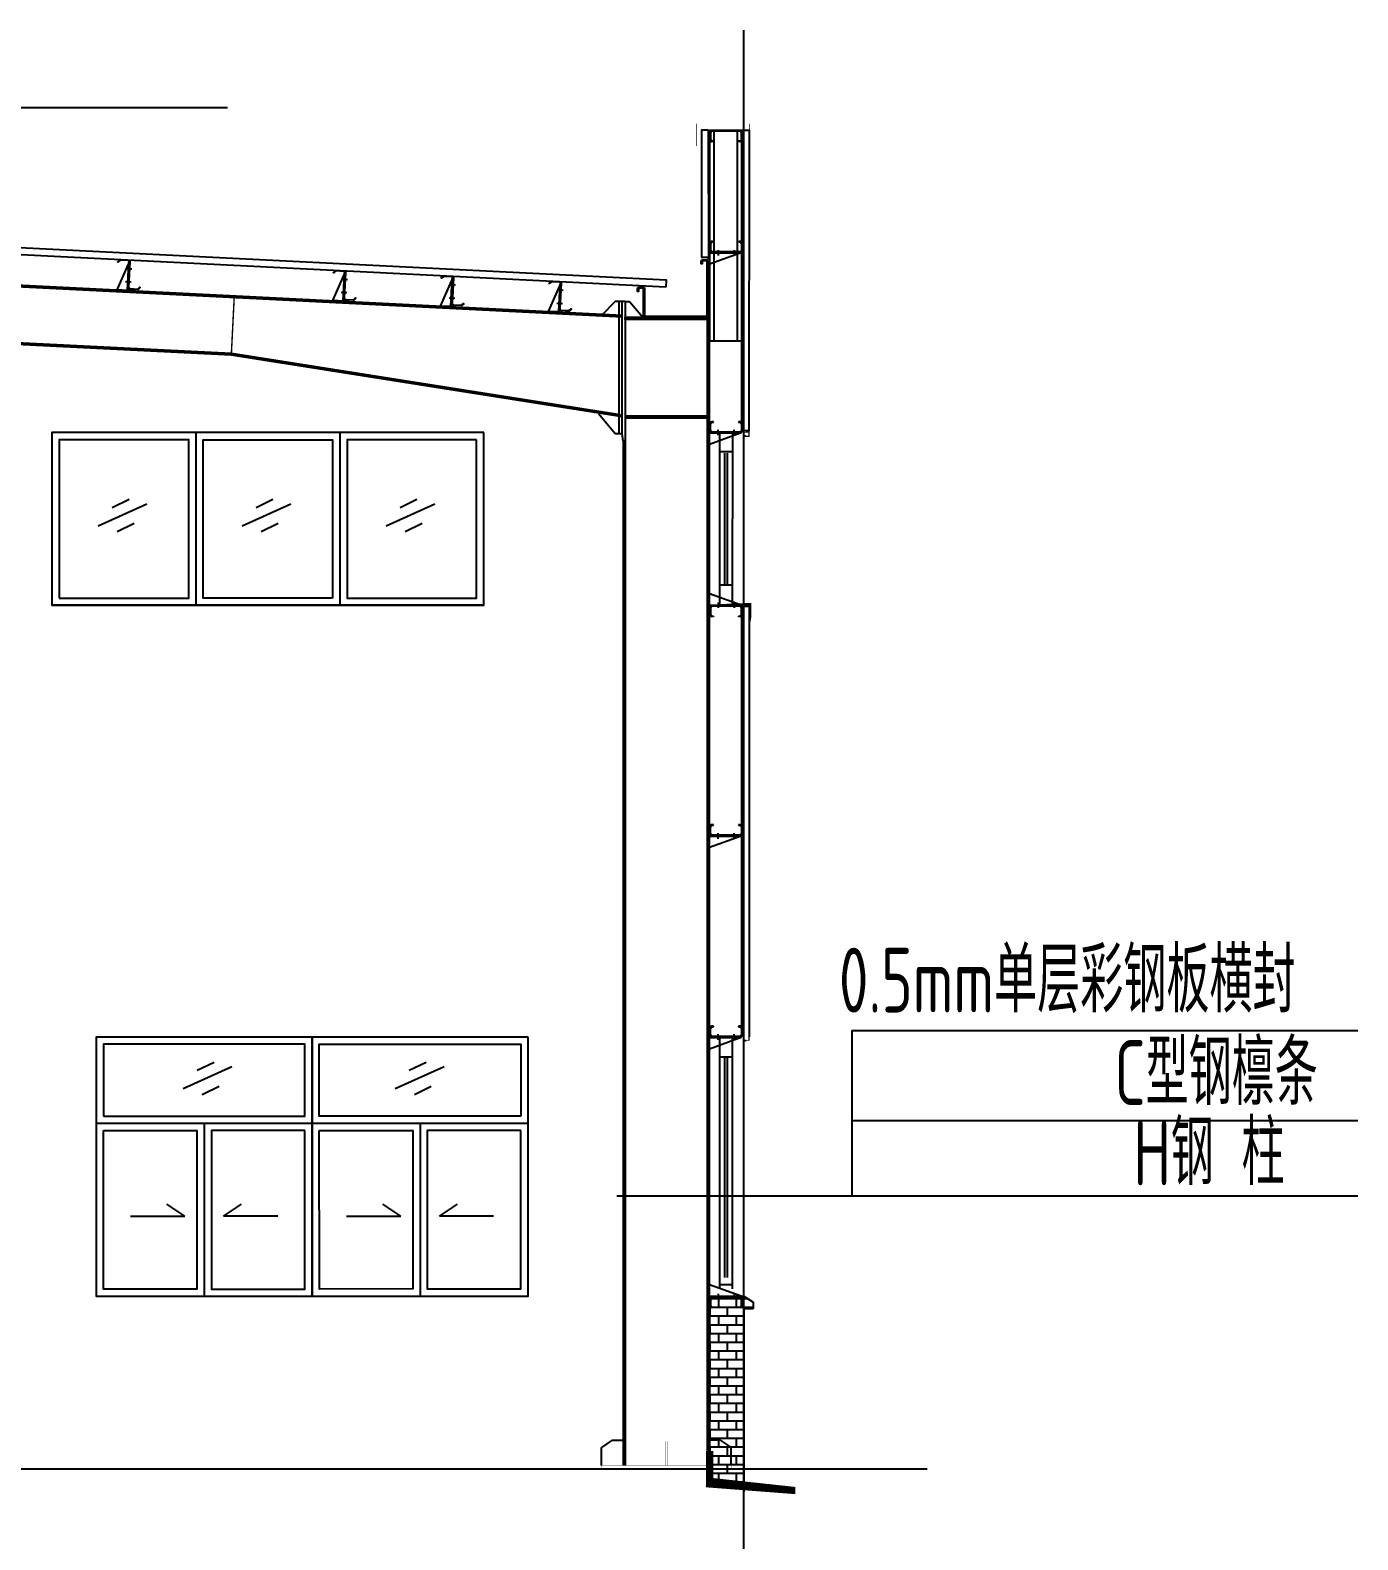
# Model space of a CAD drawing. Extents: x 180850 to 1399066, y 113487 to 334416.
# Drawn here: x 849474 to 858697, y 296851 to 307338 of the extents above; entities that cross this region are included whole.
import ezdxf

# ---------------------------------------------------------------- set-up
doc = ezdxf.new("R2010")
doc.units = 0
doc.header["$LTSCALE"] = 1000
for name, color, linetype in [('AXIS', 3, 'Continuous'), ('DOTE', 1, 'Continuous'), ('GL', 150, 'Continuous'), ('GZ', 50, 'Continuous'), ('LT', 27, 'Continuous'), ('PZ', 202, 'Continuous'), ('TEXT', 7, 'Continuous'), ('WINDOW', 4, 'Continuous'), ('天沟', 2, 'Continuous')]:
    doc.layers.add(name, color=color, linetype=linetype)
doc.styles.add('C', font='tssdeng.shx', dxfattribs={"height": 3, "bigfont": 'tssdchn.shx'})

# ---------------------------------------------------------------- blocks, each defined once
blk = doc.blocks.new('A$C50290E37')
at = {"color": 8}
for p, q in [((31000.05927054561, 6000.077888597953), (31000.0592705477, 4800.077888597938)), ((32000.04427054594, 6000.07788859967), (32000.0592705477, 4800.077888599655)), ((30660.34353239322, 5502.484345965946), (30322.03168092633, 5349.875002353467)), ((30535.71646576119, 5534.532226848227), (30418.05338545924, 5477.469643570395)), ((31660.39247588487, 5502.484345967663), (31322.08062441787, 5349.875002355184)), ((31535.76540925272, 5534.532226849959), (31418.10232895077, 5477.469643572113)), ((32660.72373298532, 5502.500624547873), (32322.41188151843, 5349.891280935393)), ((32536.09666635329, 5534.548505430168), (32418.43358605134, 5477.485922152322)), ((30571.91542254202, 5366.632163463277), (30454.25234224019, 5309.569580185431)), ((31571.96436603367, 5366.632163464994), (31454.30128573161, 5309.569580187148)), ((32572.29562313412, 5366.648442045203), (32454.63254283229, 5309.585858767372)), ((33000.0592705477, 4800.077888601387), (29999.99927054811, 4800.077888596221)), ((31807.6729871186, 1799.999542402657), (31807.67298711662, -0.0004575973434839398)), ((31807.70298711641, -0.0004575973434839398), (31807.70298711839, 1799.999542402657)), ((31250.86631459557, 1592.272462833556), (30912.55446312833, 1439.663119221979)), ((31126.23924796353, 1624.320343716186), (31008.57616766146, 1567.257760438661)), ((32723.81896303548, 1592.288741410594), (32385.50711156824, 1439.679397799031)), ((32599.19189640344, 1624.336622293224), (32481.52881610137, 1567.274039015698)), ((31162.43820474413, 1456.42028033112), (31044.77512444195, 1399.35769705358)), ((32635.39085318404, 1456.436558908172), (32517.72777288186, 1399.373975630631)), ((33307.71798711759, 1199.999542401187), (30307.62798711867, 1199.999542404141)), ((31057.66548711807, 1199.999542403399), (31057.66548711655, -0.0004575966013362631)), ((32557.6167135071, 1200.185129902384), (32557.91366315738, 0.1851666436996311)), ((30923.65843802108, 555.2932872171659), (30798.82270445186, 639.7383669794363)), ((31191.73253621184, 555.293287216904), (31316.56826978107, 639.7383669789124)), ((32423.70920626447, 555.4457184860075), (32298.85257990344, 639.859904056415)), ((32691.78329624748, 555.5120555774774), (32816.59812938038, 639.9880243603402)), ((30546.9674052631, 555.2932872175297), (30923.65843802108, 555.2932872171659)), ((31568.42356896983, 555.2932872165402), (31191.73253621184, 555.293287216904)), ((32047.01818503998, 555.3525032605394), (32423.70920626447, 555.4457184860075)), ((33068.47431747196, 555.6052708029456), (32691.78329624748, 555.5120555774774))]:
    blk.add_line(p, q, dxfattribs=at)
for points in [[(33000.05927054561, 6000.077888601387), (30000.05927054561, 6000.077888596235), (30000.0592705477, 4800.077888596221), (33000.0592705477, 4800.077888601387)], [(30049.999270548, 4850.077888596308), (30950.05927054759, 4850.077888597851), (30950.05731928081, 5950.068276496793), (30049.99731928122, 5950.068276495251)], [(31950.06064249878, 4850.077888599582), (31050.05927054759, 4850.077888598025), (31050.05731928081, 5950.068276496968), (31950.058691232, 5950.06827649851)], [(32950.41574088275, 5950.103283981865), (32050.36278383119, 5950.065826174032), (32050.36992669001, 4850.065826225124), (32950.42288374156, 4850.103284033088)], [(33307.71798711806, 1799.999542401187), (30307.68798711873, 1799.999542404141), (30307.68798711675, -0.0004575958591885865), (33307.71798711608, -0.0004575988132273778)], [(30357.62798711867, 1249.999542404083), (31757.70298711746, 1249.999542402715), (31757.70103585301, 1749.989930301643), (30357.62603585422, 1749.989930303011)], [(33257.77798711718, 1249.99954240123), (31857.70298711839, 1249.999542402613), (31857.70493838377, 1749.989930301541), (33257.77993838256, 1749.989930300158)], [(30357.62798711855, 1149.999542404083), (31007.69548711728, 1149.999542403442), (31007.69548711588, 49.99954240344232), (30357.62798711716, 49.9995424040826)], [(31757.70298711734, 1149.999542402715), (31107.63548711862, 1149.999542403355), (31107.63548711722, 49.99954240335501), (31757.70298711595, 49.99954240271472)], [(31857.59160784341, 1150.011901524107), (32507.65908793849, 1150.172765954921), (32507.93129178451, 50.17279963444162), (31857.86381168943, 50.01193520362722)], [(33257.66656497505, 1150.358361342456), (32607.59908487985, 1150.197496911642), (32607.87128872587, 50.19753059116192), (33257.93876882107, 50.35839502197632)]]:
    blk.add_lwpolyline(points, close=True, dxfattribs=at)

msp = doc.modelspace()

# ---------------------------------------------------------------- hatches: boundary and pattern name
at = {"true_color": 0x939598}
h = msp.add_hatch(dxfattribs=at)
h.set_pattern_fill('AR-B816', color=252, scale=50)
h.set_pattern_definition([(0, (101405.7976684693, -171368.4981325213), (0, 60.65520000000001), []), (90, (101405.7976684693, -171368.4981325213), (-60.65520000000001, 60.65520000000001), [60.65520000000001, -60.65520000000001])])
edge = h.paths.add_edge_path()
edge.add_line((854197.5940581217, 298530.3540838071), (854200.9690581234, 298481.2291724533))
edge.add_arc((854212.2190581238, 298481.2291724537), 11.25000000034925, -179.9999999980742, -89.99999999807426)
edge.add_line((854212.2190581241, 298469.9791724535), (854220.094058126, 298469.9791724535))
edge.add_line((854220.094058126, 298469.9791724535), (854220.0940581262, 298466.6041724535))
edge.add_line((854220.0940581262, 298466.6041724535), (854208.8440581241, 298466.6041724533))
edge.add_arc((854208.8440581238, 298477.8541724534), 11.25000000011642, -179.99973934631612, -89.99999999807432, ccw=False)
edge.add_line((854197.5940581237, 298477.8541212741), (854197.5940581217, 298530.3540838071))
edge.add_arc((854208.8440581214, 298530.3541724532), 11.25000000023283, -269.99999999807426, -179.99954852968494, ccw=False)
edge.add_line((854208.8440581212, 298541.6041724534), (854192.5940581214, 298544.9791724682))
edge.add_line((854192.5940581214, 298544.9791724681), (854193.0465041563, 297214.7417568708))
edge.add_line((854193.0465041563, 297214.7417568708), (854433.0465041565, 297214.7417568715))
edge.add_line((854433.0465041565, 297214.7417568715), (854432.5940581219, 298456.7591421042))
edge.add_line((854432.5940581219, 298456.7591421042), (854495.1733834116, 298456.7591421043))
edge.add_line((854495.1733834116, 298456.7591421043), (854495.1733834115, 298503.4692856276))
edge.add_line((854495.1733834114, 298503.4692856276), (854432.5940581213, 298544.9791724687))
edge.add_line((854432.5940581214, 298544.9791724688), (854208.8440581217, 298541.6041724534))
edge.add_arc((854208.8440581217, 298530.3541724532), 11.25000000023283, 90.00000000014707, 180.0004514703151)

# ---------------------------------------------------------------- linework, layer by layer
at = {"color": 0}
for p, q in [((854192.5940581214, 298543.2916724608, -0.8588636219624313), (854432.5940581214, 298543.2916724614, -0.8588636219624313)), ((854192.5940581214, 298543.2916724608, -0.8588636219624313), (854193.5759317388, 297343.3228449443, -0.8365224534673841)), ((854432.5939849495, 298455.0716420969, -0.8588636219624313), (854432.5939849527, 297186.6978885458, -0.885182594667187)), ((854432.5940581214, 298543.2916724614, -0.8588636219624313), (854495.1733834114, 298501.7817856203, -0.8588636219624313)), ((854495.1733834116, 298455.071642097, -0.8588636219624313), (854432.5940581217, 298455.0716420969, -0.8588636219624313)), ((854495.1733834114, 298501.7817856203, -0.8588636219624313), (854495.1733834116, 298455.071642097, -0.8588636219624313))]:
    msp.add_line(p, q, dxfattribs=at)
at = {"color": 6, "const_width": 5, "elevation": -0.8588636219624313}
for points in [[(854471.7412880618, 306531.8794492128), (854471.7412880616, 306661.3929594432), (854104.6703259273, 306661.849428595), (854104.6703259276, 306533.3357325842)], [(854190.4960422881, 305793.906714439), (854190.4960422829, 305752.9149009837), (854131.2265672198, 305752.9574287017), (854131.22656722, 305715.0792823178)]]:
    msp.add_lwpolyline(points, dxfattribs=at)
at = {"color": 6, "linetype": 'ByBlock', "const_width": 9.999999999999996, "elevation": -0.8588636219624313}
for points in [[(854417.5941252137, 304608.0740475213), (854417.5941252139, 304546.8296305918), (854467.7268092617, 304546.8296305921), (854467.7268092617, 304515.9906455763), (854440.8311769728, 304515.990645576), (854440.8311769728, 304526.3997010029)], [(854192.5940581103, 303343.2916724618), (854479.1342403368, 303343.2916724626), (854479.1342403371, 303279.8896864953), (854467.5940581117, 303249.0393710001), (854467.5940581118, 303216.13220352)], [(854417.5941250672, 300408.0740472352), (854417.5941250673, 300346.8296303056), (854467.7268091151, 300346.829630306), (854467.7268091153, 300315.9906452901), (854440.8311768264, 300315.9906452898), (854440.8311768264, 300326.3997007168)]]:
    msp.add_lwpolyline(points, dxfattribs=at)
at = {"color": 0, "const_width": 50, "elevation": -0.8325446492576738}
msp.add_lwpolyline([(854193.5759317385, 297467.8788711682), (854193.5759317392, 297191.2226217836), (854789.1559302883, 297193.2916724154)], dxfattribs=at)
at = {"layer": 'AXIS', "linetype": 'ByBlock'}
msp.add_line((850844.8508615849, 306797.4688112609, -0.8588636219624313), (844758.4585625409, 306797.4688112607, -0.8588636219624313), dxfattribs=at)
at = {"layer": 'AXIS'}
for p, q in [((855181.2578224622, 300389.283873589, -0.8588636219624313), (858696.5452295549, 300389.2838735951, -0.8588636219624313)), ((855181.2578224622, 300389.283873589, -0.8588636219624313), (858696.5452295549, 300389.2838735951, -0.8588636219624313)), ((855181.2578224622, 300389.283873589, -0.8588636219624313), (855181.2578224642, 299240.6565547594, -0.8588636219624313)), ((855181.2578224633, 299763.6124774846, -0.8588636219624313), (858696.5452295559, 299763.6124774907, -0.8588636219624313)), ((855181.2578224633, 299763.6124774846, -0.8588636219624313), (858696.5452295559, 299763.6124774907, -0.8588636219624313)), ((853548.8328574561, 299240.6565547563, -0.8588636219624313), (858696.5452295569, 299240.6565547654, -0.8588636219624313)), ((855181.2578224642, 299240.6565547594, -0.8588636219624313), (858696.5452295569, 299240.6565547654, -0.8588636219624313))]:
    msp.add_line(p, q, dxfattribs=at)
at = {"layer": 'AXIS', "linetype": 'ByBlock', "elevation": -0.8588636219624313}
for points in [[(854186.3863178331, 306643.2917491386), (854136.3863178331, 306643.2917491385), (854137.8113592063, 305761.2711400621), (854187.8113592063, 305761.2711400623)], [(854418.1357010592, 306643.2917491392), (854468.1357010592, 306643.2917491393), (854466.7106596931, 304555.5930234437), (854416.7106596931, 304555.5930234436)], [(853889.4513108918, 305553.7755746648), (836432.5939849401, 306427.5151487888), (836432.59398494, 306477.7791461481), (853891.948191739, 305603.7131916087)]]:
    msp.add_lwpolyline(points, close=True, dxfattribs=at)
at = {"layer": 'AXIS', "linetype": 'ByBlock', "elevation": 3.15953438248112}
msp.add_lwpolyline([(854417.5940936868, 300346.0152254304), (854417.5940579738, 303339.9166724592), (854467.5940579738, 303339.9166724594), (854467.5940936868, 300346.0152254305)], dxfattribs=at)
at = {"layer": 'DOTE'}
for p, q in [((854432.5939849535, 296103.2916724469, -0.8588636219624313), (854432.593984939, 307337.9542158092, -0.8588636219624313)), ((816572.0446890197, 297343.2916724154, -0.8588636219624313), (855704.2466994249, 297343.2916724154, -0.8588636219624313))]:
    msp.add_line(p, q, dxfattribs=at)
at = {"layer": 'GL'}
for p, q in [((836414.5079417169, 306217.1946734115, -0.8588636219624313), (853589.0292066332, 305358.4686102108, -0.8588636219624313)), ((836414.5079417169, 306205.1796827748, -0.8588636219624313), (853589.2689071945, 305346.441634546, -0.8588636219624313)), ((840898.6942320744, 305592.4856710145, -0.8588496992449324), (850871.831276151, 305093.8288188378, -0.8588636219624313)), ((840898.0949806712, 305580.500642948, -0.8588496992449324), (850871.2320247478, 305081.8437907712, -0.8588636219624313)), ((850871.2320247478, 305081.8437907712, -0.8588636219624313), (853586.5940581057, 304654.3071495937, -0.8588636219806143)), ((850871.2320247478, 305081.8437907712, -0.8588636219624313), (853586.5940581057, 304654.3071495937, -0.8588636219806143)), ((850872.7081990958, 305093.7526492091, -0.8588636219624313), (853586.5940581057, 304666.3903843796, -0.8588636219806092)), ((850872.7081990958, 305093.7526492091, -0.8588636219624313), (853586.5940581057, 304666.3903843796, -0.8588636219806092))]:
    msp.add_line(p, q, dxfattribs=at)
at = {"layer": 'GL', "color": 6, "const_width": 10, "elevation": -0.8588636219624313}
msp.add_lwpolyline([(850891.8063229279, 305493.3297543889), (850871.2320247478, 305081.8437907712)], dxfattribs=at)
msp.add_lwpolyline([(850891.8063229279, 305493.3297543889), (850871.2320247478, 305081.8437907712)], dxfattribs=at)
at = {"layer": 'GZ'}
for p, q in [((854178.5940581245, 297368.291672467, 3.15953438246293), (854178.5940581037, 305329.2917535693, -1.015043543550725)), ((854192.5940581245, 297368.2916724671, 3.15953438246293), (854192.5940581037, 305329.2917535694, -1.015043543550725)), ((853606.5940394689, 304658.5902874531, -8.776530198641119), (854178.594039458, 304658.5909161497, -4.793930242442109)), ((853606.5940394689, 304658.5902874531, -8.776530198641119), (854178.594039458, 304658.5909161497, -4.793930242442109)), ((853606.5940581167, 304644.5902874531, -8.776530198641119), (854178.594058106, 304644.5909161497, -4.793930242442109)), ((853606.5940581167, 304644.5902874531, -8.776530198641119), (854178.594058106, 304644.5909161497, -4.793930242442109)), ((853592.5940581064, 304484.5902861776, -4.888646337713419), (853592.5940581249, 297368.2916724655, -0.8569133021296054)), ((853606.5940581063, 304484.5908903972, -4.888646627217092), (853606.5940581249, 297368.2916724656, -0.8569133021296054))]:
    msp.add_line(p, q, dxfattribs=at)
at = {"layer": 'GZ', "elevation": -2.888646627184364}
msp.add_lwpolyline([(854192.5940581051, 305329.2908903987), (853606.5940581042, 305329.2908903972), (853606.5940581041, 305343.2908903972), (854192.594058105, 305343.2908903987)], close=True, dxfattribs=at)
at = {"layer": 'LT'}
for p, q in [((854192.5941569998, 306643.2917535603, -0.8588636219624313), (854412.5941569998, 306643.2916151169, -0.8588636219624313)), ((854192.5941548758, 306639.9167535603, -0.8588636219624313), (854192.5941569998, 306643.2917535603, -0.8588636219624313)), ((854412.5941548758, 306639.9166151169, -0.8588636219624313), (854192.5941548758, 306639.9167535603, -0.8588636219624313)), ((854208.8441548761, 306639.9167433188, -0.8588636219624313), (854406.3441548758, 306639.9166190345, -0.8588636219624313)), ((854402.9691527516, 306636.5416211582, -0.8588636219624313), (854212.2191527523, 306636.541741195, -0.8588636219624313)), ((854412.5941569998, 306643.2916151169, -0.8588636219624313), (854412.5941548758, 306639.9166151169, -0.8588636219624313)), ((854197.5941147589, 306576.1667503987, -0.8588636219624313), (854197.5941477965, 306628.6667503982, -0.8588636219624313)), ((854200.9691456727, 306625.291748274, -0.8588636219624313), (854200.9691168828, 306579.5417482747, -0.8588636219624313)), ((854220.0941076815, 306564.9167362393, -0.8588636219624313), (854208.8441076794, 306564.9167433188, -0.8588636219624313)), ((854212.2191098033, 306568.291741195, -0.8588636219624313), (854220.0941098052, 306568.2917362393, -0.8588636219624313)), ((854220.0941098052, 306568.2917362393, -0.8588636219624313), (854220.0941076815, 306564.9167362393, -0.8588636219624313)), ((854395.0941076773, 306564.9166261142, -0.8588636219624313), (854395.094109801, 306568.2916261144, -0.8588636219624313)), ((854395.094109801, 306568.2916261144, -0.8588636219624313), (854402.9691098029, 306568.2916211585, -0.8588636219624313)), ((854406.3441076792, 306564.9166190343, -0.8588636219624313), (854395.0941076773, 306564.9166261142, -0.8588636219624313)), ((854414.2191168825, 306579.5416140791, -0.8588636219624313), (854414.2191456725, 306625.2916140785, -0.8588636219624313)), ((854417.594147796, 306628.6666119545, -0.8588636219624313), (854417.5941147589, 306576.1666119549, -0.8588636219624313)), ((854198.8173623951, 305858.7605940343, -0.8588636219624313), (854198.8173623936, 305806.2605940348, -0.8588636219624313)), ((854202.1923623937, 305809.635594035, -0.8588636219624313), (854202.1923623951, 305855.3855940343, -0.8588636219624313)), ((854221.3173623977, 305870.010594034, -0.8588636219624313), (854210.0673623956, 305870.0105940342, -0.8588636219624313)), ((854213.4423623956, 305866.6355940342, -0.8588636219624313), (854221.3173623974, 305866.635594034, -0.8588636219624313)), ((854404.1923623927, 305798.3855940284, -0.8588636219624313), (854213.4423623934, 305798.3855940342, -0.8588636219624313)), ((854221.3173623974, 305866.635594034, -0.8588636219624313), (854221.3173623977, 305870.010594034, -0.8588636219624313)), ((854255.2344509774, 305772.464852404, -0.8588636219624313), (854255.23445098, 305810.8063356343, -0.8588636219624313)), ((854365.6688328452, 305772.4648523967, -0.8588636219624313), (854365.6688328477, 305810.806335627, -0.8588636219624313)), ((854396.3173623935, 305870.0105940284, -0.8588636219624313), (854396.3173623933, 305866.6355940282, -0.8588636219624313)), ((854407.5673623953, 305870.0105940284, -0.8588636219624313), (854396.3173623935, 305870.0105940284, -0.8588636219624313)), ((854396.3173623933, 305866.6355940282, -0.8588636219624313), (854404.1923623951, 305866.6355940282, -0.8588636219624313)), ((854415.4423623949, 305855.3855940275, -0.8588636219624313), (854415.4423623935, 305809.6355940282, -0.8588636219624313)), ((854418.8173623931, 305806.2605940282, -0.8588636219624313), (854418.8173623951, 305858.7605940277, -0.8588636219624313)), ((854413.8173623931, 305795.0105940126, -0.8588636219624313), (854193.8173623931, 305795.0105940192, -0.8588636219624313)), ((854193.8173623931, 305795.0105940192, -0.8588636219624313), (854193.8173623931, 305791.6355940192, -0.8588636219624313)), ((854193.8173623931, 305791.6355940192, -0.8588636219624313), (854413.8173623931, 305791.6355940126, -0.8588636219624313)), ((854413.8173624576, 305791.6355940126, -0.8588636219283678), (854193.817362452, 305712.0105940195, -0.858863621962545)), ((854210.0673623934, 305795.0105940342, -0.8588636219624313), (854407.5673623931, 305795.0105940282, -0.8588636219624313)), ((854413.8173623931, 305791.6355940126, -0.8588636219624313), (854413.8173623931, 305795.0105940126, -0.8588636219624313)), ((854412.5940580916, 304543.2916727747, -0.8588636219624313), (854192.5940580916, 304543.2916718775, -0.8588636219624313)), ((854192.5940580916, 304543.2916718775, -0.8588636219624313), (854192.5940581054, 304539.9166718775, -0.8588636219624313)), ((854192.5940581054, 304539.9166718775, -0.8588636219624313), (854412.5940581054, 304539.9166727747, -0.8588636219624313)), ((854412.5940581699, 304539.9166727748, -0.8588636219283678), (854192.5940584916, 304460.2916718777, -0.858863621962545)), ((854197.5940578317, 304607.0416719131, -0.8588636219624313), (854197.5940580458, 304554.5416719136, -0.8588636219624313)), ((854200.9690580323, 304557.9166719277, -0.8588636219624313), (854200.9690578457, 304603.666671927, -0.8588636219624313)), ((854220.0940577881, 304618.2916720051, -0.8588636219624313), (854208.844057786, 304618.2916719593, -0.8588636219624313)), ((854208.8440580919, 304543.2916719593, -0.8588636219624313), (854406.3440580916, 304543.2916727646, -0.8588636219624313)), ((854212.2190577999, 304614.9166719731, -0.8588636219624313), (854220.0940578018, 304614.9166720051, -0.8588636219624313)), ((854402.9690580774, 304546.666672751, -0.8588636219624313), (854212.2190580781, 304546.6666719731, -0.8588636219624313)), ((854220.0940578018, 304614.9166720051, -0.8588636219624313), (854220.0940577881, 304618.2916720051, -0.8588636219624313)), ((854254.0111468121, 304524.1209305283, -0.8588636219624313), (854254.0111466569, 304562.4624137586, -0.8588636219624313)), ((854364.4455286214, 304524.4639222705, -0.8588636219624313), (854364.4455284663, 304562.8054055007, -0.8588636219624313)), ((854395.094057784, 304618.2916727187, -0.8588636219624313), (854395.0940577976, 304614.9166727184, -0.8588636219624313)), ((854406.3440577858, 304618.2916727648, -0.8588636219624313), (854395.094057784, 304618.2916727187, -0.8588636219624313)), ((854395.0940577976, 304614.9166727184, -0.8588636219624313), (854402.9690577994, 304614.9166727507, -0.8588636219624313)), ((854412.5940581054, 304539.9166727747, -0.8588636219624313), (854412.5940580916, 304543.2916727747, -0.8588636219624313)), ((854414.2190578454, 304603.6666727965, -0.8588636219624313), (854414.219058032, 304557.9166727972, -0.8588636219624313)), ((854417.5940580453, 304554.541672811, -0.8588636219624313), (854417.5940578317, 304607.0416728106, -0.8588636219624313)), ((854412.5940581773, 303343.2916724584, -0.8588636219283661), (854192.5940581769, 303422.9166724653, -0.858863621962545)), ((854192.5940581128, 303343.2916724658, -0.8588636219624313), (854412.5940581128, 303343.2916724586, -0.8588636219624313)), ((854192.5940581126, 303339.9166724658, -0.8588636219624313), (854192.5940581128, 303343.2916724658, -0.8588636219624313)), ((854412.5940581126, 303339.9166724586, -0.8588636219624313), (854192.5940581126, 303339.9166724658, -0.8588636219624313)), ((854197.5940581107, 303276.1666724504, -0.8588636219624313), (854197.5940581124, 303328.66667245, -0.8588636219624313)), ((854200.9690581124, 303325.2916724495, -0.8588636219624313), (854200.969058111, 303279.5416724502, -0.8588636219624313)), ((854208.8440581128, 303339.9166724498, -0.8588636219624313), (854406.3440581126, 303339.9166724435, -0.8588636219624313)), ((854402.9690581121, 303336.5416724435, -0.8588636219624313), (854212.2190581128, 303336.5416724496, -0.8588636219624313)), ((854254.0111466985, 303362.4624140771, -0.8588636219624313), (854254.0111466985, 303324.1209308469, -0.8588636219624313)), ((854364.4455285663, 303362.4624140774, -0.8588636219624313), (854364.4455285663, 303324.1209308471, -0.8588636219624313)), ((854412.5940581128, 303343.2916724586, -0.8588636219624313), (854412.5940581126, 303339.9166724586, -0.8588636219624313)), ((854414.2190581107, 303279.5416724435, -0.8588636219624313), (854414.2190581121, 303325.2916724428, -0.8588636219624313)), ((854417.5940581119, 303328.6666724426, -0.8588636219624313), (854417.5940581107, 303276.166672443, -0.8588636219624313)), ((854220.0940581126, 303264.9166724493, -0.8588636219624313), (854208.8440581105, 303264.9166724498, -0.8588636219624313)), ((854212.2190581107, 303268.2916724496, -0.8588636219624313), (854220.0940581126, 303268.2916724493, -0.8588636219624313)), ((854220.0940581126, 303268.2916724493, -0.8588636219624313), (854220.0940581126, 303264.9166724493, -0.8588636219624313)), ((854395.0940581084, 303264.916672444, -0.8588636219624313), (854395.0940581084, 303268.2916724442, -0.8588636219624313)), ((854395.0940581084, 303268.2916724442, -0.8588636219624313), (854402.9690581103, 303268.2916724437, -0.8588636219624313)), ((854406.3440581103, 303264.9166724433, -0.8588636219624313), (854395.0940581084, 303264.916672444, -0.8588636219624313)), ((854220.0940579459, 301818.2916716061, -0.8588636219624313), (854208.8440579438, 301818.2916716063, -0.8588636219624313)), ((854212.2190579439, 301814.9166716063, -0.8588636219624313), (854220.0940579458, 301814.9166716061, -0.8588636219624313)), ((854220.0940579458, 301814.9166716061, -0.8588636219624313), (854220.0940579459, 301818.2916716061, -0.8588636219624313)), ((854395.0940579417, 301818.2916716005, -0.8588636219624313), (854395.0940579416, 301814.9166716003, -0.8588636219624313)), ((854406.3440579436, 301818.2916716004, -0.8588636219624313), (854395.0940579417, 301818.2916716005, -0.8588636219624313)), ((854395.0940579416, 301814.9166716003, -0.8588636219624313), (854402.9690579434, 301814.9166716002, -0.8588636219624313)), ((854412.5940579415, 301743.2916715846, -0.8588636219624313), (854192.5940579415, 301743.2916715913, -0.8588636219624313)), ((854192.5940579415, 301743.2916715913, -0.8588636219624313), (854192.5940579415, 301739.9166715913, -0.8588636219624313)), ((854192.5940579415, 301739.9166715913, -0.8588636219624313), (854412.5940579415, 301739.9166715846, -0.8588636219624313)), ((854412.594058006, 301739.9166715847, -0.8588636219283661), (854192.5940580004, 301660.2916715916, -0.858863621962545)), ((854197.5940579434, 301807.0416716064, -0.8588636219624313), (854197.5940579419, 301754.5416716068, -0.8588636219624313)), ((854200.9690579422, 301757.9166716071, -0.8588636219624313), (854200.9690579434, 301803.6666716064, -0.8588636219624313)), ((854208.8440579417, 301743.2916716063, -0.8588636219624313), (854406.3440579415, 301743.2916716002, -0.8588636219624313)), ((854402.969057941, 301746.6666716004, -0.8588636219624313), (854212.2190579417, 301746.6666716063, -0.8588636219624313)), ((854254.0111465259, 301720.7459299761, -0.8588636219624313), (854254.0111465283, 301759.0874132063, -0.8588636219624313)), ((854364.4455283936, 301720.7459299688, -0.8588636219624313), (854364.445528396, 301759.087413199, -0.8588636219624313)), ((854412.5940579415, 301739.9166715846, -0.8588636219624313), (854412.5940579415, 301743.2916715846, -0.8588636219624313)), ((854414.2190579432, 301803.6666715996, -0.8588636219624313), (854414.2190579419, 301757.9166716003, -0.8588636219624313)), ((854417.5940579415, 301754.5416716003, -0.8588636219624313), (854417.5940579434, 301807.0416715998, -0.8588636219624313)), ((854412.5940579451, 300343.2916724886, -0.8588636219624313), (854192.5940579451, 300343.2916715913, -0.8588636219624313)), ((854192.5940579451, 300343.2916715913, -0.8588636219624313), (854192.5940579589, 300339.9166715913, -0.8588636219624313)), ((854197.5940576852, 300407.041671627, -0.8588636219624313), (854197.5940578993, 300354.5416716274, -0.8588636219624313)), ((854200.9690578858, 300357.9166716415, -0.8588636219624313), (854200.9690576992, 300403.6666716408, -0.8588636219624313)), ((854220.0940576416, 300418.291671719, -0.8588636219624313), (854208.8440576395, 300418.2916716731, -0.8588636219624313)), ((854208.8440579453, 300343.2916716731, -0.8588636219624313), (854406.3440579451, 300343.2916724784, -0.8588636219624313)), ((854212.2190576534, 300414.916671687, -0.8588636219624313), (854220.0940576553, 300414.916671719, -0.8588636219624313)), ((854402.969057931, 300346.6666724648, -0.8588636219624313), (854212.2190579317, 300346.666671687, -0.8588636219624313)), ((854220.0940576553, 300414.916671719, -0.8588636219624313), (854220.0940576416, 300418.291671719, -0.8588636219624313)), ((854254.0111466072, 300324.4639215378, -0.8588636219624313), (854254.011146452, 300362.805404768, -0.8588636219624313)), ((854364.445528475, 300324.4639219843, -0.8588636219624313), (854364.4455283198, 300362.8054052145, -0.8588636219624313)), ((854395.0940576374, 300418.2916724325, -0.8588636219624313), (854395.0940576511, 300414.9166724323, -0.8588636219624313)), ((854406.3440576392, 300418.2916724787, -0.8588636219624313), (854395.0940576374, 300418.2916724325, -0.8588636219624313)), ((854395.0940576511, 300414.9166724323, -0.8588636219624313), (854402.969057653, 300414.9166724646, -0.8588636219624313)), ((854412.5940579589, 300339.9166724886, -0.8588636219624313), (854412.5940579451, 300343.2916724886, -0.8588636219624313)), ((854414.219057699, 300403.6666725103, -0.8588636219624313), (854414.2190578856, 300357.916672511, -0.8588636219624313)), ((854417.5940578989, 300354.5416725249, -0.8588636219624313), (854417.5940576852, 300407.0416725244, -0.8588636219624313)), ((854192.5940579589, 300339.9166715913, -0.8588636219624313), (854412.5940579589, 300339.9166724886, -0.8588636219624313)), ((854412.5940580234, 300339.9166724887, -0.8588636219283661), (854192.5940583452, 300260.2916715916, -0.858863621962545)), ((854412.5940581857, 298543.2916724687, -0.8588636219283661), (854192.5940581799, 298622.9166724606, -0.858863621962545)), ((854192.5940581212, 298543.2916724608, -0.8588636219624313), (854412.5940581212, 298543.2916724688, -0.8588636219624313)), ((854192.5940581212, 298539.9166724608, -0.8588636219624313), (854192.5940581212, 298543.2916724608, -0.8588636219624313)), ((854412.5940581212, 298539.9166724688, -0.8588636219624313), (854192.5940581212, 298539.9166724608, -0.8588636219624313)), ((854197.5940581237, 298476.1666724458, -0.8588636219624313), (854197.5940581217, 298528.6666724453, -0.8588636219624313)), ((854200.9690581219, 298525.2916724451, -0.8588636219624313), (854200.9690581237, 298479.5416724458, -0.8588636219624313)), ((854208.8440581214, 298539.916672446, -0.8588636219624313), (854406.3440581212, 298539.9166724532, -0.8588636219624313)), ((854220.0940581262, 298464.9166724462, -0.8588636219624313), (854208.8440581241, 298464.916672446, -0.8588636219624313)), ((854402.969058121, 298536.5416724529, -0.8588636219624313), (854212.2190581217, 298536.541672446, -0.8588636219624313)), ((854212.2190581241, 298468.291672446, -0.8588636219624313), (854220.094058126, 298468.2916724462, -0.8588636219624313)), ((854220.094058126, 298468.2916724462, -0.8588636219624313), (854220.0940581262, 298464.9166724462, -0.8588636219624313)), ((854395.094058122, 298464.9166724528, -0.8588636219624313), (854395.0940581218, 298468.2916724531, -0.8588636219624313)), ((854395.0940581218, 298468.2916724531, -0.8588636219624313), (854402.9690581237, 298468.2916724532, -0.8588636219624313)), ((854406.3440581239, 298464.9166724529, -0.8588636219624313), (854395.094058122, 298464.9166724528, -0.8588636219624313)), ((854412.5940581212, 298543.2916724688, -0.8588636219624313), (854412.5940581212, 298539.9166724688, -0.8588636219624313)), ((854414.2190581234, 298479.5416724536, -0.8588636219624313), (854414.2190581217, 298525.2916724529, -0.8588636219624313)), ((854417.5940581212, 298528.666672453, -0.8588636219624313), (854417.5940581237, 298476.1666724535, -0.8588636219624313))]:
    msp.add_line(p, q, dxfattribs=at)
at = {"layer": 'LT', "color": 1, "linetype": 'Continuous'}
for p, q in [((850136.2951571628, 305591.9208760137, -4.858863622005261), (850176.1508692385, 305589.9280904065, -4.858863622005261)), ((850136.2951571628, 305591.9208760137, -4.858863622005261), (850176.1508692385, 305589.9280904065, -4.858863622005261)), ((850140.8654792142, 305683.3273170329, -4.858863622005261), (850180.7211912904, 305681.3345314315, -4.858863622005261)), ((850140.8654792142, 305683.3273170329, -4.858863622005261), (850180.7211912904, 305681.3345314315, -4.858863622005261)), ((851638.993987531, 305608.4208916209, -4.858863622005261), (851678.8496996075, 305606.4281060196, -4.858863622005261)), ((851638.993987531, 305608.4208916209, -4.858863622005261), (851678.8496996075, 305606.4281060196, -4.858863622005261)), ((851634.4236654799, 305517.0144506015, -4.858863622005261), (851674.2793775556, 305515.0216649945, -4.858863622005261)), ((851634.4236654799, 305517.0144506015, -4.858863622005261), (851674.2793775556, 305515.0216649945, -4.858863622005261)), ((852388.0582416897, 305570.9676789177, -4.858863622005261), (852427.9139537661, 305568.9748933163, -4.858863622005261)), ((852388.0582416897, 305570.9676789177, -4.858863622005261), (852427.9139537661, 305568.9748933163, -4.858863622005261)), ((853137.1224958481, 305533.5144662106, -4.858863622005261), (853176.9782079245, 305531.5216806093, -4.858863622005261)), ((853137.1224958481, 305533.5144662106, -4.858863622005261), (853176.9782079245, 305531.5216806093, -4.858863622005261)), ((852383.4879196385, 305479.5612378983, -4.858863622005261), (852423.3436317141, 305477.5684522913, -4.858863622005261)), ((852383.4879196385, 305479.5612378983, -4.858863622005261), (852423.3436317141, 305477.5684522913, -4.858863622005261)), ((853132.5521737969, 305442.1080251912, -4.858863622005261), (853172.4078858725, 305440.1152395842, -4.858863622005261)), ((853132.5521737969, 305442.1080251912, -4.858863622005261), (853172.4078858725, 305440.1152395842, -4.858863622005261)), ((854254.0111467056, 298558.7444227671, -0.8588636219624313), (854254.0111467083, 298520.4029395368, -0.8588636219624313)), ((854364.4455285734, 298558.7444227749, -0.8588636219624313), (854364.445528576, 298520.4029395446, -0.8588636219624313))]:
    msp.add_line(p, q, dxfattribs=at)
at = {"layer": 'LT', "elevation": -0.8588636219624313}
for points in [[(854193.8171564043, 305179.5606770141), (854417.4476591258, 305179.5585739403), (854417.4480454848, 306639.915630874), (854193.8175427633, 306639.9177339479)], [(854223.8168742772, 305179.5603948897), (854387.4473769986, 305179.55885607), (854387.4483276119, 306639.9159129984), (854223.8178248905, 306639.9174518181)], [(850156.4412475742, 305712.325366143), (850147.3526012885, 305530.5524404674), (850077.4543637664, 305534.0473523441)], [(850162.9331377764, 305722.01326383), (850156.9406237437, 305722.3128895316), (850147.3526012885, 305530.5524404674), (850153.3451153213, 305530.2528147659)], [(851654.5697558911, 305637.4189407309), (851645.4811096055, 305455.6460150553), (851575.5828720835, 305459.1409269321)], [(851661.0616460934, 305647.1068384181), (851655.0691320607, 305647.4064641197), (851645.4811096055, 305455.6460150553), (851651.4736236384, 305455.3463893539)], [(852403.6340100499, 305599.9657280276), (852394.5453637642, 305418.192802352), (852324.6471262422, 305421.6877142288)], [(852410.1259002519, 305609.6536257148), (852404.1333862194, 305609.9532514164), (852394.5453637642, 305418.192802352), (852400.537877797, 305417.8931766505)], [(853152.6982642082, 305562.5125153206), (853143.6096179225, 305380.739589645), (853073.7113804006, 305384.2345015218)], [(853159.1901544103, 305572.2004130078), (853153.1976403777, 305572.5000387094), (853143.6096179225, 305380.739589645), (853149.6021319552, 305380.4399639435)]]:
    msp.add_lwpolyline(points, close=True, dxfattribs=at)
at = {"layer": 'LT', "elevation": -4.85886362199787}
for points in [[(850163.1828258613, 305727.0070255242, 0.4142135623730951), (850153.694678642, 305737.4939250826), (850098.0068856181, 305740.2783147345), (850083.8868352658, 305727.5030310818), (850081.8740952938, 305729.7276384187), (850096.9156081768, 305743.3366262657), (850156.8407485089, 305740.3403692486, -0.414213562373095), (850166.3288957287, 305729.8534696902), (850157.4899375284, 305553.0743057091, 0.4142135623730951), (850166.9780847477, 305542.5874061506), (850222.6658777711, 305539.8030164987), (850236.7859281249, 305552.578300152), (850238.7986680969, 305550.3536928145), (850223.7571552129, 305536.7447049677), (850163.8320148803, 305539.7409619847, -0.4142135623730951), (850154.3438676608, 305550.2278615431), (850163.1828258613, 305727.0070255242)], [(851661.3113341782, 305652.1006001122, 0.4142135623730951), (851651.8231869589, 305662.5874996707), (851596.1353939351, 305665.3718893224), (851582.0153435826, 305652.5966056696), (851580.0026036109, 305654.8212130066), (851595.0441164939, 305668.4302008535), (851654.9692568259, 305665.4339438365, -0.414213562373095), (851664.4574040455, 305654.9470442781), (851655.6184458452, 305478.1678802971, 0.4142135623730951), (851665.1065930647, 305467.6809807386), (851720.7943860881, 305464.8965910868), (851734.914436442, 305477.67187474), (851736.9271764138, 305475.4472674026), (851721.88566353, 305461.8382795557), (851661.9605231973, 305464.8345365728, -0.4142135623730951), (851652.4723759781, 305475.3214361311), (851661.3113341782, 305652.1006001122)], [(852410.375588337, 305614.647387409, 0.4142135623730951), (852400.8874411175, 305625.1342869675), (852345.1996480938, 305627.9186766192), (852331.0795977412, 305615.1433929663), (852329.0668577695, 305617.3680003034), (852344.1083706525, 305630.9769881503), (852404.0335109845, 305627.9807311333, -0.414213562373095), (852413.5216582041, 305617.4938315749), (852404.682700004, 305440.7146675938, 0.4142135623730951), (852414.1708472233, 305430.2277680353), (852469.8586402468, 305427.4433783835), (852483.9786906006, 305440.2186620367), (852485.9914305726, 305437.9940546993), (852470.9499176885, 305424.3850668524), (852411.024777356, 305427.3813238696, -0.4142135623730951), (852401.5366301368, 305437.8682234278), (852410.375588337, 305614.647387409)], [(853159.4398424954, 305577.1941747019, 0.4142135623730951), (853149.9516952758, 305587.6810742604), (853094.2639022522, 305590.4654639121), (853080.1438518997, 305577.6901802593), (853078.1311119279, 305579.9147875963), (853093.172624811, 305593.5237754432), (853153.0977651429, 305590.5275184262, -0.414213562373095), (853162.5859123626, 305580.0406188678), (853153.7469541623, 305403.2614548868, 0.4142135623730951), (853163.2351013817, 305392.7745553283), (853218.9228944051, 305389.9901656765), (853233.0429447588, 305402.7654493297), (853235.0556847309, 305400.5408419922), (853220.0141718469, 305386.9318541454), (853160.0890315144, 305389.9281111625, -0.4142135623730951), (853150.600884295, 305400.4150107207), (853159.4398424954, 305577.1941747019)]]:
    msp.add_lwpolyline(points, format="xyb", dxfattribs=at)
at = {"layer": 'LT'}
for centre, start, end in [((854208.8441477965, 306628.6667433186, -0.8588636219624313), 89.99996394807377, 179.9999639414036), ((854212.2191456723, 306625.2917411948, -0.8588636219624313), 89.99996394807377, 179.9999639414036), ((854402.9691456723, 306625.291621158, -0.8588636219624313), 359.9999639414037, 89.99996394807377), ((854406.3441477963, 306628.666619034, -0.8588636219624313), 359.9999639414037, 89.99996394807377), ((854208.8441147591, 306576.1667433191, -0.8588636219624313), 179.9999639414036, 269.9999639480737), ((854212.219116883, 306579.5417411955, -0.8588636219624313), 179.9999639414036, 269.9999639480737), ((854402.9691168825, 306579.5416211585, -0.8588636219624313), 269.9999639480737, 359.9999639414037), ((854406.3441147589, 306576.1666190347, -0.8588636219624313), 269.9999639480737, 359.9999639414037), ((854210.0673623953, 305858.7605940339, -0.8588636219624313), 89.9999999933299, 179.9999999933299), ((854210.0673623936, 305806.2605940344, -0.8588636219624313), 179.9999999933299, 269.9999999933299), ((854213.4423623953, 305855.3855940338, -0.8588636219624313), 89.9999999933299, 179.9999999933299), ((854213.4423623933, 305809.6355940345, -0.8588636219624313), 179.9999999933299, 269.9999999933299), ((854404.1923623949, 305855.3855940282, -0.8588636219624313), 359.9999999933299, 89.9999999933299), ((854404.1923623933, 305809.6355940286, -0.8588636219624313), 269.9999999933299, 359.9999999933299), ((854407.5673623951, 305858.7605940279, -0.8588636219624313), 359.9999999933299, 89.9999999933299), ((854407.5673623934, 305806.2605940286, -0.8588636219624313), 269.9999999933299, 359.9999999933299), ((854208.8440578319, 304607.041671959, -0.8588636219624313), 90.00000023345373, 180.0000002267836), ((854208.8440580458, 304554.5416719595, -0.8588636219624313), 180.0000002267836, 270.0000002334537), ((854212.2190578459, 304603.6666719727, -0.8588636219624313), 90.00000023345373, 180.0000002267836), ((854212.2190580318, 304557.9166719734, -0.8588636219624313), 180.0000002267836, 270.0000002334537), ((854402.9690578454, 304603.6666727507, -0.8588636219624313), 2.267836247855796e-07, 90.00000023345373), ((854402.9690580318, 304557.9166727512, -0.8588636219624313), 270.0000002334537, 2.267836247855796e-07), ((854406.3440578317, 304607.0416727643, -0.8588636219624313), 2.267836247855796e-07, 90.00000023345373), ((854406.3440580455, 304554.541672765, -0.8588636219624313), 270.0000002334537, 2.267836247855796e-07), ((854208.8440581124, 303328.6666724496, -0.8588636219624313), 90, 180), ((854212.2190581119, 303325.2916724493, -0.8588636219624313), 90, 180), ((854212.2190581112, 303279.54167245, -0.8588636219624313), 180, 270), ((854402.9690581119, 303325.2916724433, -0.8588636219624313), 0, 90), ((854402.9690581107, 303279.5416724437, -0.8588636219624313), 270, 0), ((854406.3440581121, 303328.666672443, -0.8588636219624313), 0, 90), ((854208.844058111, 303276.16667245, -0.8588636219624313), 180, 270), ((854406.3440581107, 303276.1666724437, -0.8588636219624313), 270, 0), ((854208.8440579437, 301807.0416716061, -0.8588636219624313), 89.9999999933299, 179.9999999933299), ((854212.2190579437, 301803.6666716058, -0.8588636219624313), 89.9999999933299, 179.9999999933299), ((854402.9690579432, 301803.6666716002, -0.8588636219624313), 359.9999999933299, 89.9999999933299), ((854406.3440579434, 301807.0416716, -0.8588636219624313), 359.9999999933299, 89.9999999933299), ((854208.8440579419, 301754.5416716065, -0.8588636219624313), 179.9999999933299, 269.9999999933299), ((854212.2190579417, 301757.9166716065, -0.8588636219624313), 179.9999999933299, 269.9999999933299), ((854402.9690579417, 301757.9166716007, -0.8588636219624313), 269.9999999933299, 359.9999999933299), ((854406.3440579417, 301754.5416716007, -0.8588636219624313), 269.9999999933299, 359.9999999933299), ((854208.8440576855, 300407.0416716729, -0.8588636219624313), 90.00000023345373, 180.0000002267836), ((854208.8440578993, 300354.5416716734, -0.8588636219624313), 180.0000002267836, 270.0000002334537), ((854212.2190576994, 300403.6666716865, -0.8588636219624313), 90.00000023345373, 180.0000002267836), ((854212.2190578853, 300357.9166716872, -0.8588636219624313), 180.0000002267836, 270.0000002334537), ((854402.969057699, 300403.6666724646, -0.8588636219624313), 2.267836247855796e-07, 90.00000023345373), ((854402.9690578853, 300357.916672465, -0.8588636219624313), 270.0000002334537, 2.267836247855796e-07), ((854406.3440576852, 300407.0416724782, -0.8588636219624313), 2.267836247855796e-07, 90.00000023345373), ((854406.3440578991, 300354.5416724789, -0.8588636219624313), 270.0000002334537, 2.267836247855796e-07), ((854208.8440581217, 298528.6666724457, -0.8588636219624313), 90, 180), ((854208.8440581239, 298476.1666724462, -0.8588636219624313), 180, 270), ((854212.2190581214, 298525.2916724457, -0.8588636219624313), 90, 180), ((854212.2190581239, 298479.5416724464, -0.8588636219624313), 180, 270), ((854402.9690581214, 298525.2916724527, -0.8588636219624313), 0, 90), ((854402.9690581234, 298479.5416724532, -0.8588636219624313), 270, 0), ((854406.3440581214, 298528.6666724527, -0.8588636219624313), 0, 90), ((854406.3440581237, 298476.1666724534, -0.8588636219624313), 270, 0)]:
    msp.add_arc(centre, 11.25000000029239, start, end, dxfattribs=at)
for points in [[(854242.9891504262, 305798.3855940333, -0.8588636219624313), (854267.4797515337, 305798.385594031, -0.8588636219624313), (854242.9891504255, 305791.6355940235, -0.8588636219624313), (854267.4797515332, 305791.6355940207, -0.8588636219624313)], [(854353.423532294, 305798.3855940262, -0.8588636219624313), (854377.9141334015, 305798.3855940236, -0.8588636219624313), (854353.4235322933, 305791.6355940163, -0.8588636219624313), (854377.914133401, 305791.6355940134, -0.8588636219624313)], [(854241.7658461694, 304546.3236807981, -0.8588636219624313), (854266.2564472769, 304546.3236808963, -0.8588636219624313), (854241.7658461962, 304539.5736807882, -0.8588636219624313), (854266.2564473039, 304539.5736808861, -0.8588636219624313)], [(854352.2002279788, 304546.6666725402, -0.8588636219624313), (854376.6908290862, 304546.6666726384, -0.8588636219624313), (854352.2002280055, 304539.9166725303, -0.8588636219624313), (854376.6908291132, 304539.9166726281, -0.8588636219624313)], [(854241.7658461457, 303336.5416724485, -0.8588636219624313), (854266.2564472532, 303336.5416724494, -0.8588636219624313), (854241.7658461452, 303343.2916724585, -0.8588636219624313), (854266.2564472529, 303343.2916724597, -0.8588636219624313)], [(854352.2002280134, 303336.5416724487, -0.8588636219624313), (854376.6908291209, 303336.5416724497, -0.8588636219624313), (854352.200228013, 303343.2916724588, -0.8588636219624313), (854376.6908291207, 303343.29167246, -0.8588636219624313)], [(854241.7658459746, 301746.6666716054, -0.8588636219624313), (854266.256447082, 301746.666671603, -0.8588636219624313), (854241.7658459739, 301739.9166715955, -0.8588636219624313), (854266.2564470816, 301739.9166715927, -0.8588636219624313)], [(854352.2002278423, 301746.6666715983, -0.8588636219624313), (854376.6908289498, 301746.6666715958, -0.8588636219624313), (854352.2002278416, 301739.9166715883, -0.8588636219624313), (854376.6908289493, 301739.9166715855, -0.8588636219624313)], [(854241.7658459644, 300346.6666718075, -0.8588636219624313), (854266.2564470719, 300346.6666719058, -0.8588636219624313), (854241.7658459913, 300339.9166717976, -0.8588636219624313), (854266.256447099, 300339.9166718955, -0.8588636219624313)], [(854352.2002278322, 300346.666672254, -0.8588636219624313), (854376.6908289397, 300346.6666723522, -0.8588636219624313), (854352.2002278591, 300339.9166722441, -0.8588636219624313), (854376.6908289668, 300339.916672342, -0.8588636219624313)]]:
    msp.add_solid(points, dxfattribs=at)
at = {"layer": 'LT', "color": 1, "linetype": 'Continuous'}
for points in [[(850163.3333884438, 305669.943323949, -4.858863622005261), (850164.5563906984, 305694.4033690857, -4.858863622005261), (850154.3446173923, 305670.3927625002, -4.858863622005261), (850155.5676196466, 305694.8528076374, -4.858863622005261)], [(850163.3333884438, 305669.943323949, -4.858863622005261), (850164.5563906984, 305694.4033690857, -4.858863622005261), (850154.3446173923, 305670.3927625002, -4.858863622005261), (850155.5676196466, 305694.8528076374, -4.858863622005261)], [(850159.9860686497, 305602.996928061, -4.858863622005261), (850158.7630663896, 305578.5368829247, -4.858863622005261), (850150.9972975979, 305603.446366615, -4.858863622005261), (850149.7742953383, 305578.9863214783, -4.858863622005261)], [(850159.9860686497, 305602.996928061, -4.858863622005261), (850158.7630663896, 305578.5368829247, -4.858863622005261), (850150.9972975979, 305603.446366615, -4.858863622005261), (850149.7742953383, 305578.9863214783, -4.858863622005261)], [(851661.4618967607, 305595.036898537, -4.858863622005261), (851662.6848990155, 305619.4969436737, -4.858863622005261), (851652.4731257093, 305595.4863370883, -4.858863622005261), (851653.6961279635, 305619.9463822254, -4.858863622005261)], [(851661.4618967607, 305595.036898537, -4.858863622005261), (851662.6848990155, 305619.4969436737, -4.858863622005261), (851652.4731257093, 305595.4863370883, -4.858863622005261), (851653.6961279635, 305619.9463822254, -4.858863622005261)], [(851658.1145769666, 305528.090502649, -4.858863622005261), (851656.8915747065, 305503.6304575128, -4.858863622005261), (851649.125805915, 305528.539941203, -4.858863622005261), (851647.9028036554, 305504.0798960662, -4.858863622005261)], [(851658.1145769666, 305528.090502649, -4.858863622005261), (851656.8915747065, 305503.6304575128, -4.858863622005261), (851649.125805915, 305528.539941203, -4.858863622005261), (851647.9028036554, 305504.0798960662, -4.858863622005261)], [(852407.1788311253, 305490.6372899457, -4.858863622005261), (852405.9558288652, 305466.1772448095, -4.858863622005261), (852398.1900600736, 305491.0867284997, -4.858863622005261), (852396.967057814, 305466.6266833629, -4.858863622005261)], [(852407.1788311253, 305490.6372899457, -4.858863622005261), (852405.9558288652, 305466.1772448095, -4.858863622005261), (852398.1900600736, 305491.0867284997, -4.858863622005261), (852396.967057814, 305466.6266833629, -4.858863622005261)], [(852410.5261509194, 305557.5836858337, -4.858863622005261), (852411.749153174, 305582.0437309704, -4.858863622005261), (852401.537379868, 305558.0331243849, -4.858863622005261), (852402.7603821221, 305582.493169522, -4.858863622005261)], [(852410.5261509194, 305557.5836858337, -4.858863622005261), (852411.749153174, 305582.0437309704, -4.858863622005261), (852401.537379868, 305558.0331243849, -4.858863622005261), (852402.7603821221, 305582.493169522, -4.858863622005261)], [(853159.5904050778, 305520.1304731267, -4.858863622005261), (853160.8134073323, 305544.5905182633, -4.858863622005261), (853150.6016340264, 305520.5799116779, -4.858863622005261), (853151.8246362804, 305545.039956815, -4.858863622005261)], [(853159.5904050778, 305520.1304731267, -4.858863622005261), (853160.8134073323, 305544.5905182633, -4.858863622005261), (853150.6016340264, 305520.5799116779, -4.858863622005261), (853151.8246362804, 305545.039956815, -4.858863622005261)], [(853156.2430852837, 305453.1840772386, -4.858863622005261), (853155.0200830235, 305428.7240321024, -4.858863622005261), (853147.254314232, 305453.6335157926, -4.858863622005261), (853146.0313119723, 305429.1734706559, -4.858863622005261)], [(853156.2430852837, 305453.1840772386, -4.858863622005261), (853155.0200830235, 305428.7240321024, -4.858863622005261), (853147.254314232, 305453.6335157926, -4.858863622005261), (853146.0313119723, 305429.1734706559, -4.858863622005261)], [(854241.7658461543, 298536.5416724469, -0.8588636219624313), (854266.2564472618, 298536.5416724496, -0.8588636219624313), (854241.7658461536, 298543.2916724568, -0.8588636219624313), (854266.2564472613, 298543.2916724598, -0.8588636219624313)], [(854352.2002280221, 298536.5416724548, -0.8588636219624313), (854376.6908291295, 298536.5416724573, -0.8588636219624313), (854352.2002280214, 298543.2916724647, -0.8588636219624313), (854376.6908291291, 298543.2916724675, -0.8588636219624313)]]:
    msp.add_solid(points, dxfattribs=at)
at = {"layer": 'PZ'}
for p, q in [((853536.6000145489, 305453.8886790079, -4.888646627217092), (853440.1616083612, 305353.3111249466, -4.888646627217092)), ((853566.5940581037, 305453.290890397, -4.888646627217092), (853536.6000145489, 305453.8886790079, -4.888646627217092)), ((853566.5940581037, 305453.290890397, -4.888646627217092), (853536.6000145489, 305453.8886790079, -4.888646627217092)), ((853566.5940581063, 304534.5908903971, -4.888646627217092), (853566.5940581037, 305453.290890397, -4.888646627217092)), ((853606.5940581037, 305453.2908903972, -4.888646627217092), (853566.5940581037, 305453.290890397, -4.888646627217092)), ((853586.5940581063, 304534.5908903971, -4.888646627217092), (853586.5940581037, 305453.2908903971, -4.888646627217092)), ((853606.5940581037, 305453.2908903972, -4.888646627217092), (853636.5940581037, 305453.2908903972, -4.888646627217092)), ((853606.5940581037, 305453.2908903972, -4.888646627217092), (853606.5940581063, 304484.5908903972, -4.888646627217092)), ((853606.5940581037, 305453.2908903972, -4.888646627217092), (853636.5940581037, 305453.2908903972, -4.888646627217092)), ((853636.5940581037, 305453.2908903972, -4.888646627217092), (853728.9594432327, 305343.2908903974, -4.888646627198909)), ((853536.5940581063, 304534.590890397, -4.888646627217092), (853423.4376953946, 304671.2169472574, -4.888646627198553)), ((853566.5940581063, 304534.5908903971, -4.888646627217092), (853536.5940581063, 304534.590890397, -4.888646627217092)), ((853586.5940581063, 304534.5908903971, -4.888646627217092), (853566.5940581063, 304534.5908903971, -4.888646627217092)), ((853586.5940581063, 304534.5908903971, -4.888646627217092), (853566.5940581063, 304534.5908903971, -4.888646627217092)), ((853592.5940581063, 304484.5902861776, -8.751555508836752), (853586.5940581063, 304534.5908903971, -4.888646627217092)), ((853606.5940581063, 304484.5908903972, -4.888646627217092), (853592.5940581063, 304484.5902861776, -8.751555508836752)), ((853517.5939849523, 297543.2916724652, 1.141136378033924), (853442.5939849523, 297493.2916724652, 1.141136378033924)), ((853517.5939849523, 297543.2916724652, 1.141136378033924), (853592.5939849523, 297543.2916724654, 1.141136378033923)), ((854267.5939849523, 297543.2916724671, 1.141136378033924), (854192.5939849523, 297543.291672467, 1.141136378033923)), ((854267.5939849523, 297543.2916724671, 1.141136378033924), (854342.5939849523, 297493.2916724675, 1.141136378033924)), ((853442.5939849528, 297368.2916724652, 1.141136378033924), (853442.5939849523, 297493.2916724652, 1.141136378033924)), ((854342.5939849528, 297368.2916724675, 1.141136378033924), (854342.5939849523, 297493.2916724675, 1.141136378033924))]:
    msp.add_line(p, q, dxfattribs=at)
at = {"layer": 'PZ', "const_width": 2.249999940395355, "elevation": -0.8588636219624313}
for points in [[(853885.5939849523, 297543.2916724661), (853899.5939849523, 297543.2916724662), (853899.5939849528, 297368.2916724663), (853885.5939849528, 297368.2916724663)], [(854342.5939849528, 297343.2916724675), (853442.5939849528, 297343.2916724652), (853442.5939849528, 297368.2916724652), (854342.5939849528, 297368.2916724675)]]:
    msp.add_lwpolyline(points, close=True, dxfattribs=at)
at = {"layer": 'WINDOW', "color": 5}
for p, q in [((854263.8846999374, 303347.7314887709, -0.8588636219624322), (854263.9714120607, 304539.5735280293, -1.199733072602188)), ((854353.8846999374, 303347.7314887712, -0.8588636219624322), (854353.9714120607, 304539.5735280295, -1.199733072602188)), ((854263.8849787777, 304411.1857703605, -1.19973307260219), (854353.8849787777, 304411.1857703607, -1.19973307260219)), ((854298.766282397, 303488.865041794, -0.8588636219624322), (854298.7665612376, 304398.6857703604, -1.19973307260219)), ((854319.0031174767, 303488.865041794, -0.8588636219624322), (854319.0033963174, 304398.6857703605, -1.19973307260219)), ((854263.8846999372, 303484.425225489, -0.8588636219624313), (854353.8846999372, 303484.4252254892, -0.8588636219624313)), ((854263.8847050898, 298593.7045209265, 3.15953438246293), (854263.8847668964, 300346.7916715864, -0.8588636219624313)), ((854353.8847050898, 298593.7045209267, 3.15953438246293), (854353.8847668964, 300346.7916715866, -0.8588636219624313)), ((854263.8847668968, 300205.6581185634, -0.8588636219624313), (854353.8847668968, 300205.6581185636, -0.8588636219624313)), ((854298.7662875537, 298674.1959678744, 3.15953438246293), (854298.7663493567, 300205.6581185635, -0.8588636219624313)), ((854319.0031226334, 298674.1959678744, 3.15953438246293), (854319.0031844365, 300205.6581185636, -0.8588636219624313)), ((854263.8847050943, 298623.7831194142, -0.8588636219624313), (854353.8847050943, 298623.7831194208, -0.8588636219624313))]:
    msp.add_line(p, q, dxfattribs=at)
at = {"layer": '天沟', "linetype": 'ByBlock', "elevation": -2.888646627184364}
msp.add_lwpolyline([(854183.9871639881, 305343.2908903987), (853734.2228032734, 305343.2889475951), (853734.2228032729, 305541.3179308743, 0.4142135623730951), (853729.2228032729, 305546.3179308742), (853704.600689978, 305546.3179308742, 0.4141296836861726), (853699.6006901829, 305541.3193628155), (853699.5986000249, 305523.3545885964), (853692.0986000249, 305523.3545885964), (853692.0986000249, 305541.330706855, -0.414213562373095), (853704.5986000249, 305553.830706855), (853729.191934683, 305553.8307068551, -0.4142135623730951), (853741.691934683, 305541.3307068552), (853741.6919346835, 305350.7017709079), (854176.4910923365, 305350.7037137114), (854176.4907863663, 305731.4438696775, 0.4142135623730954), (854171.4907863663, 305736.4438696775), (854146.6886247435, 305736.4438696775, 0.4142535940530351), (854141.6886247882, 305731.4431863036), (854141.6896681414, 305714.1014104867), (854134.1896681414, 305714.1014104867), (854134.1896681414, 305731.336372515, -0.4142135623729742), (854146.6896681414, 305743.8363725151), (854171.4871639871, 305743.8363725151, -0.4142135623730951), (854183.9871639871, 305731.3363725152), (854183.9874699573, 305343.2908903987)], format="xyb", dxfattribs=at)

# ---------------------------------------------------------------- block references
msp.add_blockref('A$C50290E37', (819624.9208489311, 298543.3616589775, -0.8588636219624366))

# ---------------------------------------------------------------- texts
at = {"layer": 'TEXT', "style": 'C', "width": 0.7}
for s, p in [('0.5mm单层彩钢板横封', (855091.6616670836, 300513.9883837244, -0.8588636219624313)), ('C型钢檩条', (857006.3430440127, 299871.5310637186, -0.8588636219624313)), ('H钢 柱', (857137.8123326896, 299314.4301199939, -0.8588636219624313))]:
    msp.add_text(s, height=450.0000000374999, dxfattribs=at).set_placement(p)

doc.saveas('drawing.dxf')
